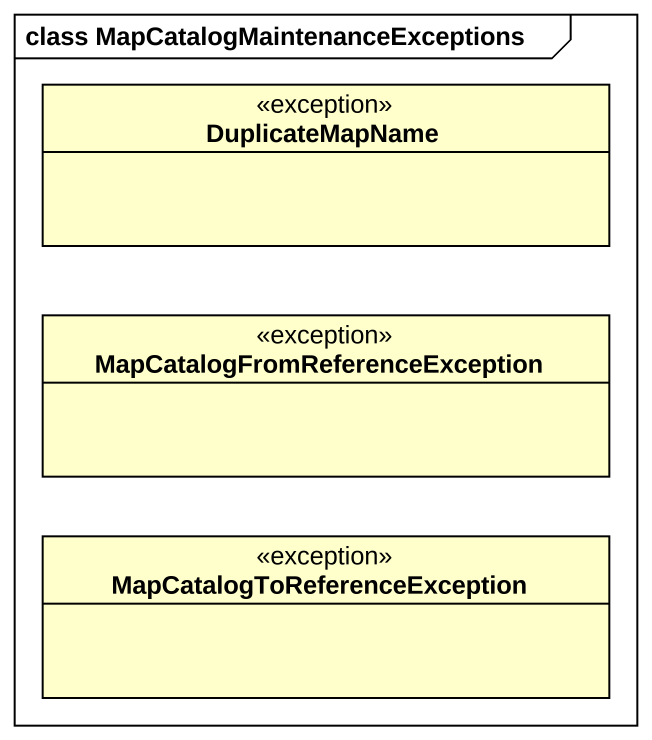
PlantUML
@startuml
mainframe class MapCatalogMaintenanceExceptions
hide circle
hide empty members
class DuplicateMapName <<exception>>
class "MapCatalogFromReferenceException" as MapCatalogFromReferenceExcep <<exception>>
class "MapCatalogToReferenceException" as MapCatalogToReferenceExcepti <<exception>>
@enduml
